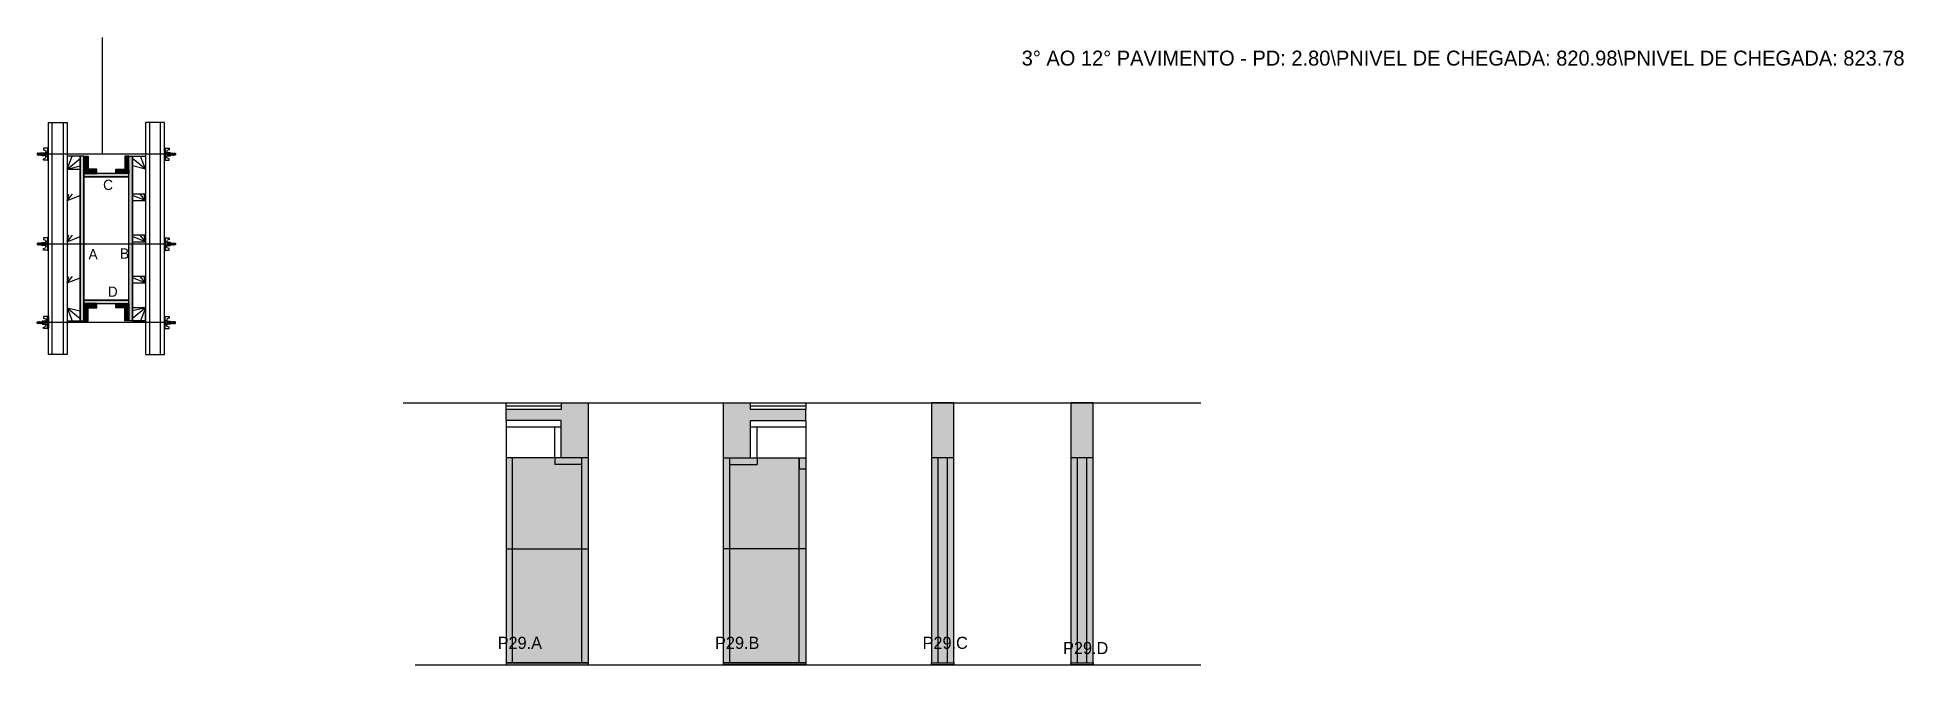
# Model space of a CAD drawing. Header units: metres. Extents: x 4289 to 6283, y 2929 to 3600.
import ezdxf

# ---------------------------------------------------------------- set-up
doc = ezdxf.new("R2010")
doc.units = ezdxf.units.M
for name, color, linetype in [('CHAPA', 7, 'Continuous'), ('COTA', 7, 'Continuous'), ('Hachura', 7, 'Continuous'), ('Madeira', 7, 'Continuous'), ('NOMENCLATURA', 7, 'Continuous'), ('Nível', 7, 'Continuous'), ('Painéis', 7, 'Continuous'), ('Perfil Metálico', 7, 'Continuous'), ('SARR_2.2x7', 7, 'Continuous'), ('SARRAFO', 7, 'Continuous'), ('Texto Seção', 7, 'Continuous'), ('TEXTO_GERAL', 7, 'Continuous')]:
    doc.layers.add(name, color=color, linetype=linetype)

msp = doc.modelspace()

# ---------------------------------------------------------------- hatches: boundary and pattern name
at = {"layer": 'COTA'}
h = msp.add_hatch(color=7, dxfattribs=at)
h.dxf.hatch_style = 1
h.paths.add_polyline_path([(4877.7, 3208.9), (4848.7, 3208.9), (4848.7, 3201.9), (4789.7, 3201.9), (4789.7, 3189.9), (4848.7, 3189.9), (4848.7, 3149.9), (4877.7, 3149.9), (4877.7, 3208.9)])
h = msp.add_hatch(color=7, dxfattribs=at)
h.dxf.hatch_style = 1
h.paths.add_polyline_path([(5050.9, 3189.9), (5109.9, 3189.9), (5109.9, 3201.9), (5050.9, 3201.9), (5050.9, 3208.9), (5021.9, 3208.9), (5021.9, 3149.9), (5050.9, 3149.9), (5050.9, 3189.9)])
h = msp.add_hatch(color=7, dxfattribs=at)
h.dxf.hatch_style = 1
h.paths.add_polyline_path([(5244.2, 3149.9), (5268.2, 3149.9), (5268.2, 3149.9), (5268.2, 3208.9), (5268.2, 3208.9), (5244.2, 3208.9), (5244.2, 3208.9), (5244.2, 3149.9)])
h = msp.add_hatch(color=7, dxfattribs=at)
h.dxf.hatch_style = 1
h.paths.add_polyline_path([(5393.1, 3149.9), (5417.1, 3149.9), (5417.1, 3149.9), (5417.1, 3208.9), (5417.1, 3208.9), (5393.1, 3208.9), (5393.1, 3208.9), (5393.1, 3149.9)])
at = {"layer": 'Hachura'}
h = msp.add_hatch(color=7, dxfattribs=at)
h.dxf.hatch_style = 1
h.paths.add_polyline_path([(4338.5, 3472.6), (4334.5, 3472.6), (4334.5, 3472.6), (4334.5, 3296.6), (4334.5, 3296.6), (4338.5, 3296.6), (4338.5, 3296.6), (4338.5, 3472.6)])
h = msp.add_hatch(color=7, dxfattribs=at)
h.dxf.hatch_style = 1
h.paths.add_polyline_path([(4338.5, 3458.6), (4342.9, 3458.6), (4342.9, 3458.6), (4342.9, 3472.6), (4342.9, 3472.6), (4338.5, 3472.6), (4338.5, 3472.6), (4338.5, 3458.6)])
h = msp.add_hatch(color=7, dxfattribs=at)
h.dxf.hatch_style = 1
h.paths.add_polyline_path([(4386.5, 3458.6), (4382.1, 3458.6), (4382.1, 3458.6), (4382.1, 3472.6), (4382.1, 3472.6), (4386.5, 3472.6), (4386.5, 3472.6), (4386.5, 3458.6)])
h = msp.add_hatch(color=7, dxfattribs=at)
h.dxf.hatch_style = 1
h.paths.add_polyline_path([(4386.5, 3472.6), (4390.5, 3472.6), (4390.5, 3472.6), (4390.5, 3296.6), (4390.5, 3296.6), (4386.5, 3296.6), (4386.5, 3296.6), (4386.5, 3472.6)])
h = msp.add_hatch(color=7, dxfattribs=at)
h.dxf.hatch_style = 1
h.paths.add_polyline_path([(4338.5, 3454.2), (4338.5, 3458.6), (4338.5, 3458.6), (4352.5, 3458.6), (4352.5, 3458.6), (4352.5, 3454.2), (4352.5, 3454.2), (4338.5, 3454.2)])
h = msp.add_hatch(color=7, dxfattribs=at)
h.dxf.hatch_style = 1
h.paths.add_polyline_path([(4386.5, 3450.6), (4386.5, 3454.2), (4386.5, 3454.2), (4338.5, 3454.2), (4338.5, 3454.2), (4338.5, 3450.6), (4338.5, 3450.6), (4386.5, 3450.6)])
h = msp.add_hatch(color=7, dxfattribs=at)
h.dxf.hatch_style = 1
h.paths.add_polyline_path([(4386.5, 3450.6), (4386.5, 3454.2), (4386.5, 3454.2), (4338.5, 3454.2), (4338.5, 3454.2), (4338.5, 3450.6), (4338.5, 3450.6), (4386.5, 3450.6)])
h = msp.add_hatch(color=7, dxfattribs=at)
h.dxf.hatch_style = 1
h.paths.add_polyline_path([(4386.5, 3454.2), (4386.5, 3458.6), (4386.5, 3458.6), (4372.5, 3458.6), (4372.5, 3458.6), (4372.5, 3454.2), (4372.5, 3454.2), (4386.5, 3454.2)])
h = msp.add_hatch(color=7, dxfattribs=at)
h.dxf.hatch_style = 1
h.paths.add_polyline_path([(4386.5, 3315), (4386.5, 3318.6), (4386.5, 3318.6), (4338.5, 3318.6), (4338.5, 3318.6), (4338.5, 3315), (4338.5, 3315), (4386.5, 3315)])
h = msp.add_hatch(color=7, dxfattribs=at)
h.dxf.hatch_style = 1
h.paths.add_polyline_path([(4386.5, 3315), (4386.5, 3318.6), (4386.5, 3318.6), (4338.5, 3318.6), (4338.5, 3318.6), (4338.5, 3315), (4338.5, 3315), (4386.5, 3315)])
h = msp.add_hatch(color=7, dxfattribs=at)
h.dxf.hatch_style = 1
h.paths.add_polyline_path([(4338.5, 3310.6), (4338.5, 3315), (4338.5, 3315), (4352.5, 3315), (4352.5, 3315), (4352.5, 3310.6), (4352.5, 3310.6), (4338.5, 3310.6)])
h = msp.add_hatch(color=7, dxfattribs=at)
h.dxf.hatch_style = 1
h.paths.add_polyline_path([(4386.5, 3310.6), (4386.5, 3315), (4386.5, 3315), (4372.5, 3315), (4372.5, 3315), (4372.5, 3310.6), (4372.5, 3310.6), (4386.5, 3310.6)])
h = msp.add_hatch(color=7, dxfattribs=at)
h.dxf.hatch_style = 1
h.paths.add_polyline_path([(4338.5, 3310.6), (4342.9, 3310.6), (4342.9, 3310.6), (4342.9, 3296.6), (4342.9, 3296.6), (4338.5, 3296.6), (4338.5, 3296.6), (4338.5, 3310.6)])
h = msp.add_hatch(color=7, dxfattribs=at)
h.dxf.hatch_style = 1
h.paths.add_polyline_path([(4386.5, 3310.6), (4382.1, 3310.6), (4382.1, 3310.6), (4382.1, 3296.6), (4382.1, 3296.6), (4386.5, 3296.6), (4386.5, 3296.6), (4386.5, 3310.6)])
h = msp.add_hatch(color=7, dxfattribs=at)
h.dxf.hatch_style = 1
h.paths.add_polyline_path([(4877.7, 2928.9), (4877.7, 3149.9), (4877.7, 3149.9), (4789.7, 3149.9), (4789.7, 3149.9), (4789.7, 2928.9), (4789.7, 2928.9), (4877.7, 2928.9)])
h = msp.add_hatch(color=7, dxfattribs=at)
h.dxf.hatch_style = 1
h.paths.add_polyline_path([(5021.9, 2928.9), (5021.9, 3149.9), (5021.9, 3149.9), (5109.9, 3149.9), (5109.9, 3149.9), (5109.9, 2928.9), (5109.9, 2928.9), (5021.9, 2928.9)])
h = msp.add_hatch(color=7, dxfattribs=at)
h.dxf.hatch_style = 1
h.paths.add_polyline_path([(5268.2, 3149.9), (5244.2, 3149.9), (5244.2, 3149.9), (5244.2, 2930.9), (5244.2, 2930.9), (5268.2, 2930.9), (5268.2, 2930.9), (5268.2, 3149.9)])
h = msp.add_hatch(color=7, dxfattribs=at)
h.dxf.hatch_style = 1
h.paths.add_polyline_path([(5417.1, 3149.9), (5393.1, 3149.9), (5393.1, 3149.9), (5393.1, 2930.9), (5393.1, 2930.9), (5417.1, 2930.9), (5417.1, 2930.9), (5417.1, 3149.9)])

# ---------------------------------------------------------------- linework, layer by layer
at = {"layer": 'CHAPA', "color": 7, "lineweight": 25}
for points in [[(4338.5, 3472.6), (4334.5, 3472.6), (4334.5, 3296.6), (4338.5, 3296.6)], [(4338.5, 3472.6), (4334.5, 3472.6), (4334.5, 3296.6), (4338.5, 3296.6)], [(4386.5, 3472.6), (4390.5, 3472.6), (4390.5, 3296.6), (4386.5, 3296.6)], [(4386.5, 3472.6), (4390.5, 3472.6), (4390.5, 3296.6), (4386.5, 3296.6)], [(4386.5, 3450.6), (4386.5, 3454.2), (4338.5, 3454.2), (4338.5, 3450.6)], [(4386.5, 3450.6), (4386.5, 3454.2), (4338.5, 3454.2), (4338.5, 3450.6)], [(4386.5, 3315), (4386.5, 3318.6), (4338.5, 3318.6), (4338.5, 3315)], [(4386.5, 3315), (4386.5, 3318.6), (4338.5, 3318.6), (4338.5, 3315)]]:
    msp.add_lwpolyline(points, close=True, dxfattribs=at)
at = {"layer": 'COTA', "color": 7, "lineweight": 25}
for p, q in [((4789.7, 3189.9), (4789.7, 3201.9)), ((4848.7, 3208.9), (4877.7, 3208.9)), ((4877.7, 3149.9), (4877.7, 3208.9)), ((5021.9, 3149.9), (5021.9, 3208.9)), ((5021.9, 3208.9), (5050.9, 3208.9)), ((5109.9, 3189.9), (5109.9, 3201.9))]:
    msp.add_line(p, q, dxfattribs=at)
for points in [[(5268.2, 3149.9), (5268.2, 3208.9), (5244.2, 3208.9), (5244.2, 3149.9)], [(5417.1, 3149.9), (5417.1, 3208.9), (5393.1, 3208.9), (5393.1, 3149.9)]]:
    msp.add_lwpolyline(points, dxfattribs=at)
at = {"layer": 'Defpoints', "color": 7, "lineweight": 25}
msp.add_line((4358.4, 3474.6), (4358.4, 3599.6), dxfattribs=at)
at = {"layer": 'Hachura', "color": 7, "lineweight": 25}
for p, q in [((4289.1, 3475.7), (4288.7, 3475.3)), ((4288.7, 3475.3), (4288.7, 3474.1)), ((4289.1, 3473.7), (4288.7, 3474.1)), ((4289.4, 3475.7), (4289.1, 3475.7)), ((4289.1, 3475.7), (4289.1, 3475.7)), ((4289.1, 3473.7), (4289.1, 3475.7)), ((4289.7, 3473.7), (4289.1, 3475)), ((4289.6, 3473.6), (4289.1, 3474.8)), ((4289.1, 3474.3), (4289.4, 3473.6)), ((4289.1, 3474), (4289.2, 3473.7)), ((4289.2, 3473.7), (4289.1, 3473.7)), ((4289.4, 3475.7), (4290.3, 3473.7)), ((4289.4, 3475.7), (4290.3, 3473.7)), ((4289.5, 3475.7), (4290.6, 3473.6)), ((4290.8, 3473.6), (4289.7, 3475.8)), ((4289.7, 3473.7), (4290.3, 3473.7)), ((4290.5, 3475.7), (4289.9, 3475.7)), ((4290.9, 3473.7), (4289.9, 3475.7)), ((4290.5, 3475.7), (4291.5, 3473.7)), ((4290.6, 3475.7), (4291.7, 3473.6)), ((4291.9, 3473.6), (4290.9, 3475.8)), ((4291.5, 3473.7), (4290.9, 3473.7)), ((4291.7, 3475.7), (4291.1, 3475.7)), ((4292, 3473.7), (4291.1, 3475.7)), ((4291.3, 3475.7), (4291.1, 3475.7)), ((4291.7, 3475.7), (4292.7, 3473.7)), ((4291.8, 3475.7), (4292.9, 3473.6)), ((4293.1, 3473.6), (4292, 3475.8)), ((4292.2, 3473.7), (4292, 3473.7)), ((4292.9, 3475.7), (4292.2, 3475.7)), ((4293.2, 3473.7), (4292.2, 3475.7)), ((4292.2, 3473.7), (4292.7, 3473.7)), ((4292.9, 3475.7), (4293.8, 3473.7)), ((4293.8, 3474.5), (4293.2, 3475.8)), ((4293.2, 3473.7), (4293.8, 3473.7)), ((4293.8, 3474.8), (4293.4, 3475.7)), ((4293.8, 3475.7), (4293.4, 3475.7)), ((4435.3, 3474.6), (4293.5, 3474.6)), ((4293.8, 3473), (4293.8, 3476.3)), ((4293.8, 3476.3), (4297, 3476.3)), ((4293.8, 3475.3), (4297, 3475.3)), ((4293.8, 3473.7), (4297, 3473.7)), ((4297, 3473), (4293.8, 3473)), ((4293.9, 3473), (4293.9, 3476.3)), ((4300.5, 3481.1), (4295.4, 3481.1)), ((4295.4, 3481.1), (4295.4, 3479.4)), ((4295.4, 3479.4), (4297.6, 3478.8)), ((4295.4, 3469.9), (4297.6, 3470.4)), ((4297, 3476.6), (4297, 3472.7)), ((4299.6, 3476.6), (4297, 3476.6)), ((4297, 3472.7), (4297, 3473)), ((4297, 3472.7), (4297, 3473)), ((4297, 3472.7), (4299.6, 3472.7)), ((4299.6, 3475), (4297.6, 3475)), ((4297.6, 3474.4), (4299.6, 3474.4)), ((4297.8, 3478.5), (4297.8, 3476.6)), ((4297.8, 3470.8), (4297.8, 3472.7)), ((4299.6, 3481.1), (4299.6, 3468.2)), ((4299.6, 3481.1), (4299.6, 3475.9)), ((4299.6, 3480.9), (4300.5, 3480.9)), ((4299.6, 3480.7), (4300.5, 3480.7)), ((4299.6, 3480.4), (4300.5, 3480.4)), ((4299.6, 3479.9), (4300.5, 3479.9)), ((4299.6, 3479.1), (4300.5, 3479.1)), ((4299.6, 3477.7), (4300.5, 3477.7)), ((4299.6, 3474.6), (4299.6, 3476.6)), ((4299.6, 3475.9), (4299.6, 3475.3)), ((4299.6, 3474.6), (4300.5, 3474.6)), ((4299.6, 3471.6), (4300.5, 3471.6)), ((4299.9, 3475.6), (4299.7, 3475.6)), ((4299.8, 3473.7), (4300.2, 3473.7)), ((4300.4, 3475.6), (4299.9, 3475.6)), ((4300.5, 3468.2), (4300.5, 3481.1)), ((4300.5, 3469.1), (4300.5, 3477)), ((4424.5, 3468.2), (4424.5, 3481.1)), ((4424.5, 3481.1), (4429.7, 3481.1)), ((4425.5, 3480.9), (4424.5, 3480.9)), ((4425.5, 3480.7), (4424.5, 3480.7)), ((4425.5, 3480.4), (4424.5, 3480.4)), ((4425.5, 3479.9), (4424.5, 3479.9)), ((4425.5, 3479.1), (4424.5, 3479.1)), ((4425.5, 3477.7), (4424.5, 3477.7)), ((4424.5, 3469.1), (4424.5, 3477)), ((4425.4, 3474.6), (4424.5, 3474.6)), ((4425.5, 3471.6), (4424.5, 3471.6)), ((4424.7, 3475.6), (4425.1, 3475.6)), ((4425.3, 3473.7), (4424.9, 3473.7)), ((4425.1, 3475.6), (4425.3, 3475.6)), ((4425.4, 3481.1), (4425.4, 3468.2)), ((4425.4, 3481.1), (4425.4, 3475.9)), ((4425.4, 3474.6), (4425.4, 3476.6)), ((4425.4, 3476.6), (4428, 3476.6)), ((4425.4, 3475.9), (4425.4, 3475.3)), ((4425.4, 3475), (4427.4, 3475)), ((4427.4, 3474.4), (4425.4, 3474.4)), ((4428, 3472.7), (4425.4, 3472.7)), ((4427.2, 3478.5), (4427.2, 3476.6)), ((4427.2, 3470.8), (4427.2, 3472.7)), ((4429.7, 3479.4), (4427.5, 3478.8)), ((4429.7, 3469.9), (4427.5, 3470.4)), ((4428, 3476.6), (4428, 3472.7)), ((4431.2, 3476.3), (4428, 3476.3)), ((4431.2, 3475.3), (4428, 3475.3)), ((4431.2, 3473.7), (4428, 3473.7)), ((4428, 3473), (4431.2, 3473)), ((4428, 3472.7), (4428, 3473)), ((4428, 3472.7), (4428, 3473)), ((4429.7, 3481.1), (4429.7, 3479.4)), ((4431.2, 3473), (4431.2, 3476.3)), ((4431.2, 3473), (4431.2, 3476.3)), ((4431.2, 3474.5), (4431.9, 3475.8)), ((4432.2, 3475.7), (4431.2, 3473.7)), ((4431.2, 3474.8), (4431.7, 3475.7)), ((4431.2, 3475.7), (4431.7, 3475.7)), ((4431.9, 3473.7), (4431.2, 3473.7)), ((4431.9, 3473.7), (4432.9, 3475.7)), ((4432, 3473.6), (4433, 3475.8)), ((4432.2, 3475.7), (4432.9, 3475.7)), ((4433.3, 3475.7), (4432.2, 3473.6)), ((4433.4, 3475.7), (4432.4, 3473.7)), ((4432.8, 3473.7), (4432.4, 3473.7)), ((4432.8, 3473.7), (4433, 3473.7)), ((4433, 3473.7), (4434, 3475.7)), ((4433.1, 3473.6), (4434.2, 3475.8)), ((4433.4, 3475.7), (4434, 3475.7)), ((4434.4, 3475.7), (4433.4, 3473.6)), ((4434.5, 3475.7), (4433.6, 3473.7)), ((4433.6, 3473.7), (4434.2, 3473.7)), ((4433.8, 3475.7), (4434, 3475.7)), ((4434.2, 3473.7), (4435.2, 3475.7)), ((4434.3, 3473.6), (4435.4, 3475.8)), ((4434.5, 3475.7), (4435.2, 3475.7)), ((4435.6, 3475.7), (4434.5, 3473.6)), ((4435.7, 3475.7), (4434.7, 3473.7)), ((4435.7, 3475.7), (4434.7, 3473.7)), ((4435.4, 3473.7), (4434.7, 3473.7)), ((4435.4, 3473.7), (4436, 3475)), ((4435.4, 3473.6), (4436, 3474.8)), ((4435.7, 3475.7), (4436, 3475.7)), ((4436, 3474.3), (4435.7, 3473.6)), ((4436, 3474), (4435.9, 3473.7)), ((4435.9, 3473.7), (4436, 3473.7)), ((4436, 3475.7), (4436, 3475.7)), ((4436, 3475.7), (4436.3, 3475.3)), ((4436, 3473.7), (4436, 3475.7)), ((4436, 3473.7), (4436.3, 3474.1)), ((4436.3, 3475.3), (4436.3, 3474.1)), ((4295.4, 3468.2), (4295.4, 3469.9)), ((4299.6, 3468.2), (4295.4, 3468.2)), ((4299.6, 3470.2), (4300.5, 3470.2)), ((4299.6, 3469.3), (4300.5, 3469.3)), ((4299.6, 3468.9), (4300.5, 3468.9)), ((4299.6, 3468.5), (4300.5, 3468.5)), ((4299.6, 3468.3), (4300.5, 3468.3)), ((4299.6, 3468.2), (4300.5, 3468.2)), ((4425.5, 3470.2), (4424.5, 3470.2)), ((4425.5, 3469.3), (4424.5, 3469.3)), ((4425.5, 3468.9), (4424.5, 3468.9)), ((4425.5, 3468.5), (4424.5, 3468.5)), ((4425.5, 3468.3), (4424.5, 3468.3)), ((4425.4, 3468.2), (4424.5, 3468.2)), ((4425.4, 3468.2), (4429.7, 3468.2)), ((4429.7, 3468.2), (4429.7, 3469.9)), ((4289.1, 3379.7), (4288.7, 3379.3)), ((4288.7, 3379.3), (4288.7, 3378.1)), ((4289.1, 3377.7), (4288.7, 3378.1)), ((4289.4, 3379.7), (4289.1, 3379.7)), ((4289.1, 3379.7), (4289.1, 3379.7)), ((4289.1, 3377.7), (4289.1, 3379.7)), ((4289.7, 3377.7), (4289.1, 3379)), ((4289.6, 3377.6), (4289.1, 3378.8)), ((4289.1, 3378.3), (4289.4, 3377.6)), ((4289.1, 3378), (4289.2, 3377.7)), ((4289.2, 3377.7), (4289.1, 3377.7)), ((4289.4, 3379.7), (4290.3, 3377.7)), ((4289.4, 3379.7), (4290.3, 3377.7)), ((4289.5, 3379.7), (4290.6, 3377.6)), ((4290.8, 3377.6), (4289.7, 3379.8)), ((4289.7, 3377.7), (4290.3, 3377.7)), ((4290.5, 3379.7), (4289.9, 3379.7)), ((4290.9, 3377.7), (4289.9, 3379.7)), ((4290.5, 3379.7), (4291.5, 3377.7)), ((4290.6, 3379.7), (4291.7, 3377.6)), ((4291.9, 3377.6), (4290.9, 3379.8)), ((4291.5, 3377.7), (4290.9, 3377.7)), ((4291.7, 3379.7), (4291.1, 3379.7)), ((4292, 3377.7), (4291.1, 3379.7)), ((4291.3, 3379.7), (4291.1, 3379.7)), ((4291.7, 3379.7), (4292.7, 3377.7)), ((4291.8, 3379.7), (4292.9, 3377.6)), ((4293.1, 3377.6), (4292, 3379.8)), ((4292.2, 3377.7), (4292, 3377.7)), ((4292.9, 3379.7), (4292.2, 3379.7)), ((4293.2, 3377.7), (4292.2, 3379.7)), ((4292.2, 3377.7), (4292.7, 3377.7)), ((4292.9, 3379.7), (4293.8, 3377.7)), ((4293.8, 3378.5), (4293.2, 3379.8)), ((4293.2, 3377.7), (4293.8, 3377.7)), ((4293.8, 3378.8), (4293.4, 3379.7)), ((4293.8, 3379.7), (4293.4, 3379.7)), ((4435.3, 3378.6), (4293.5, 3378.6)), ((4293.8, 3377), (4293.8, 3380.3)), ((4293.8, 3380.3), (4297, 3380.3)), ((4293.8, 3379.3), (4297, 3379.3)), ((4293.8, 3377.7), (4297, 3377.7)), ((4297, 3377), (4293.8, 3377)), ((4293.9, 3377), (4293.9, 3380.3)), ((4300.5, 3385.1), (4295.4, 3385.1)), ((4295.4, 3385.1), (4295.4, 3383.4)), ((4295.4, 3383.4), (4297.6, 3382.8)), ((4295.4, 3373.9), (4297.6, 3374.4)), ((4295.4, 3372.2), (4295.4, 3373.9)), ((4299.6, 3372.2), (4295.4, 3372.2)), ((4297, 3380.6), (4297, 3376.7)), ((4299.6, 3380.6), (4297, 3380.6)), ((4297, 3376.7), (4297, 3377)), ((4297, 3376.7), (4297, 3377)), ((4297, 3376.7), (4299.6, 3376.7)), ((4299.6, 3379), (4297.6, 3379)), ((4297.6, 3378.4), (4299.6, 3378.4)), ((4297.8, 3382.5), (4297.8, 3380.6)), ((4297.8, 3374.8), (4297.8, 3376.7)), ((4299.6, 3385.1), (4299.6, 3372.2)), ((4299.6, 3385.1), (4299.6, 3379.9)), ((4299.6, 3384.9), (4300.5, 3384.9)), ((4299.6, 3384.7), (4300.5, 3384.7)), ((4299.6, 3384.4), (4300.5, 3384.4)), ((4299.6, 3383.9), (4300.5, 3383.9)), ((4299.6, 3383.1), (4300.5, 3383.1)), ((4299.6, 3381.7), (4300.5, 3381.7)), ((4299.6, 3378.6), (4299.6, 3380.6)), ((4299.6, 3379.9), (4299.6, 3379.3)), ((4299.6, 3378.6), (4300.5, 3378.6)), ((4299.6, 3375.6), (4300.5, 3375.6)), ((4299.6, 3374.2), (4300.5, 3374.2)), ((4299.6, 3373.3), (4300.5, 3373.3)), ((4299.6, 3372.9), (4300.5, 3372.9)), ((4299.6, 3372.5), (4300.5, 3372.5)), ((4299.6, 3372.3), (4300.5, 3372.3)), ((4299.6, 3372.2), (4300.5, 3372.2)), ((4299.9, 3379.6), (4299.7, 3379.6)), ((4299.8, 3377.7), (4300.2, 3377.7)), ((4300.4, 3379.6), (4299.9, 3379.6)), ((4300.5, 3372.2), (4300.5, 3385.1)), ((4300.5, 3373.1), (4300.5, 3381)), ((4424.5, 3372.2), (4424.5, 3385.1)), ((4424.5, 3385.1), (4429.7, 3385.1)), ((4425.5, 3384.9), (4424.5, 3384.9)), ((4425.5, 3384.7), (4424.5, 3384.7)), ((4425.5, 3384.4), (4424.5, 3384.4)), ((4425.5, 3383.9), (4424.5, 3383.9)), ((4425.5, 3383.1), (4424.5, 3383.1)), ((4425.5, 3381.7), (4424.5, 3381.7)), ((4424.5, 3373.1), (4424.5, 3381)), ((4425.4, 3378.6), (4424.5, 3378.6)), ((4425.5, 3375.6), (4424.5, 3375.6)), ((4425.5, 3374.2), (4424.5, 3374.2)), ((4425.5, 3373.3), (4424.5, 3373.3)), ((4425.5, 3372.9), (4424.5, 3372.9)), ((4425.5, 3372.5), (4424.5, 3372.5)), ((4425.5, 3372.3), (4424.5, 3372.3)), ((4425.4, 3372.2), (4424.5, 3372.2)), ((4424.7, 3379.6), (4425.1, 3379.6)), ((4425.3, 3377.7), (4424.9, 3377.7)), ((4425.1, 3379.6), (4425.3, 3379.6)), ((4425.4, 3385.1), (4425.4, 3372.2)), ((4425.4, 3385.1), (4425.4, 3379.9)), ((4425.4, 3378.6), (4425.4, 3380.6)), ((4425.4, 3380.6), (4428, 3380.6)), ((4425.4, 3379.9), (4425.4, 3379.3)), ((4425.4, 3379), (4427.4, 3379)), ((4427.4, 3378.4), (4425.4, 3378.4)), ((4428, 3376.7), (4425.4, 3376.7)), ((4425.4, 3372.2), (4429.7, 3372.2)), ((4427.2, 3382.5), (4427.2, 3380.6)), ((4427.2, 3374.8), (4427.2, 3376.7)), ((4429.7, 3383.4), (4427.5, 3382.8)), ((4429.7, 3373.9), (4427.5, 3374.4)), ((4428, 3380.6), (4428, 3376.7)), ((4431.2, 3380.3), (4428, 3380.3)), ((4431.2, 3379.3), (4428, 3379.3)), ((4431.2, 3377.7), (4428, 3377.7)), ((4428, 3377), (4431.2, 3377)), ((4428, 3376.7), (4428, 3377)), ((4428, 3376.7), (4428, 3377)), ((4429.7, 3385.1), (4429.7, 3383.4)), ((4429.7, 3372.2), (4429.7, 3373.9)), ((4431.2, 3377), (4431.2, 3380.3)), ((4431.2, 3377), (4431.2, 3380.3)), ((4431.2, 3378.5), (4431.9, 3379.8)), ((4432.2, 3379.7), (4431.2, 3377.7)), ((4431.2, 3378.8), (4431.7, 3379.7)), ((4431.2, 3379.7), (4431.7, 3379.7)), ((4431.9, 3377.7), (4431.2, 3377.7)), ((4431.9, 3377.7), (4432.9, 3379.7)), ((4432, 3377.6), (4433, 3379.8)), ((4432.2, 3379.7), (4432.9, 3379.7)), ((4433.3, 3379.7), (4432.2, 3377.6)), ((4433.4, 3379.7), (4432.4, 3377.7)), ((4432.8, 3377.7), (4432.4, 3377.7)), ((4432.8, 3377.7), (4433, 3377.7)), ((4433, 3377.7), (4434, 3379.7)), ((4433.1, 3377.6), (4434.2, 3379.8)), ((4433.4, 3379.7), (4434, 3379.7)), ((4434.4, 3379.7), (4433.4, 3377.6)), ((4434.5, 3379.7), (4433.6, 3377.7)), ((4433.6, 3377.7), (4434.2, 3377.7)), ((4433.8, 3379.7), (4434, 3379.7)), ((4434.2, 3377.7), (4435.2, 3379.7)), ((4434.3, 3377.6), (4435.4, 3379.8)), ((4434.5, 3379.7), (4435.2, 3379.7)), ((4435.6, 3379.7), (4434.5, 3377.6)), ((4435.7, 3379.7), (4434.7, 3377.7)), ((4435.7, 3379.7), (4434.7, 3377.7)), ((4435.4, 3377.7), (4434.7, 3377.7)), ((4435.4, 3377.7), (4436, 3379)), ((4435.4, 3377.6), (4436, 3378.8)), ((4435.7, 3379.7), (4436, 3379.7)), ((4436, 3378.3), (4435.7, 3377.6)), ((4436, 3378), (4435.9, 3377.7)), ((4435.9, 3377.7), (4436, 3377.7)), ((4436, 3379.7), (4436, 3379.7)), ((4436, 3379.7), (4436.3, 3379.3)), ((4436, 3377.7), (4436, 3379.7)), ((4436, 3377.7), (4436.3, 3378.1)), ((4436.3, 3379.3), (4436.3, 3378.1)), ((4289.1, 3295.5), (4288.7, 3295.2)), ((4288.7, 3293.9), (4288.7, 3295.2)), ((4289.1, 3293.6), (4288.7, 3293.9)), ((4289.1, 3295), (4289.4, 3295.7)), ((4289.6, 3295.6), (4289.1, 3294.5)), ((4289.1, 3295.3), (4289.2, 3295.5)), ((4289.2, 3295.5), (4289.1, 3295.5)), ((4289.7, 3295.5), (4289.1, 3294.2)), ((4289.1, 3295.5), (4289.1, 3293.6)), ((4289.4, 3293.6), (4289.1, 3293.6)), ((4289.1, 3293.6), (4289.1, 3293.6)), ((4289.4, 3293.6), (4290.3, 3295.5)), ((4289.4, 3293.6), (4290.3, 3295.5)), ((4289.5, 3293.5), (4290.6, 3295.7)), ((4290.8, 3295.6), (4289.7, 3293.5)), ((4289.7, 3295.5), (4290.3, 3295.5)), ((4290.9, 3295.5), (4289.9, 3293.6)), ((4290.5, 3293.6), (4289.9, 3293.6)), ((4290.5, 3293.6), (4291.5, 3295.5)), ((4290.6, 3293.5), (4291.7, 3295.7)), ((4291.9, 3295.6), (4290.9, 3293.5)), ((4291.5, 3295.5), (4290.9, 3295.5)), ((4292, 3295.5), (4291.1, 3293.6)), ((4291.7, 3293.6), (4291.1, 3293.6)), ((4291.3, 3293.6), (4291.1, 3293.6)), ((4291.7, 3293.6), (4292.7, 3295.5)), ((4291.8, 3293.5), (4292.9, 3295.7)), ((4293.1, 3295.6), (4292, 3293.5)), ((4292.2, 3295.5), (4292, 3295.5)), ((4292.2, 3295.5), (4292.7, 3295.5)), ((4293.2, 3295.5), (4292.2, 3293.6)), ((4292.9, 3293.6), (4292.2, 3293.6)), ((4292.9, 3293.6), (4293.8, 3295.5)), ((4293.2, 3295.5), (4293.8, 3295.5)), ((4293.8, 3294.8), (4293.2, 3293.5)), ((4293.8, 3294.5), (4293.4, 3293.6)), ((4293.8, 3293.6), (4293.4, 3293.6)), ((4435.3, 3294.6), (4293.5, 3294.6)), ((4293.8, 3296.3), (4293.8, 3293)), ((4297, 3296.3), (4293.8, 3296.3)), ((4293.8, 3295.5), (4297, 3295.5)), ((4293.8, 3294), (4297, 3294)), ((4293.8, 3293), (4297, 3293)), ((4293.9, 3296.3), (4293.9, 3293)), ((4299.6, 3301.1), (4295.4, 3301.1)), ((4295.4, 3301.1), (4295.4, 3299.4)), ((4295.4, 3299.4), (4297.6, 3298.8)), ((4297, 3292.7), (4297, 3296.6)), ((4297, 3296.6), (4299.6, 3296.6)), ((4297, 3296.6), (4297, 3296.3)), ((4297, 3296.6), (4297, 3296.3)), ((4299.6, 3292.7), (4297, 3292.7)), ((4297.6, 3294.8), (4299.6, 3294.8)), ((4299.6, 3294.3), (4297.6, 3294.3)), ((4297.8, 3298.5), (4297.8, 3296.6)), ((4297.8, 3290.8), (4297.8, 3292.7)), ((4299.6, 3288.2), (4299.6, 3301.1)), ((4299.6, 3301.1), (4300.5, 3301.1)), ((4299.6, 3300.9), (4300.5, 3300.9)), ((4299.6, 3300.7), (4300.5, 3300.7)), ((4299.6, 3300.4), (4300.5, 3300.4)), ((4299.6, 3299.9), (4300.5, 3299.9)), ((4299.6, 3299.1), (4300.5, 3299.1)), ((4299.6, 3297.7), (4300.5, 3297.7)), ((4299.6, 3294.6), (4299.6, 3292.7)), ((4299.6, 3294.6), (4300.5, 3294.6)), ((4299.6, 3293.3), (4299.6, 3294)), ((4299.6, 3288.2), (4299.6, 3293.3)), ((4299.6, 3291.6), (4300.5, 3291.6)), ((4299.9, 3293.7), (4299.7, 3293.7)), ((4299.8, 3295.6), (4300.2, 3295.6)), ((4300.4, 3293.7), (4299.9, 3293.7)), ((4300.5, 3301.1), (4300.5, 3288.2)), ((4300.5, 3300.1), (4300.5, 3292.3)), ((4424.5, 3301.1), (4424.5, 3288.2)), ((4425.4, 3301.1), (4424.5, 3301.1)), ((4425.5, 3300.9), (4424.5, 3300.9)), ((4425.5, 3300.7), (4424.5, 3300.7)), ((4425.5, 3300.4), (4424.5, 3300.4)), ((4424.5, 3300.1), (4424.5, 3292.3)), ((4425.5, 3299.9), (4424.5, 3299.9)), ((4425.5, 3299.1), (4424.5, 3299.1)), ((4425.5, 3297.7), (4424.5, 3297.7)), ((4425.4, 3294.6), (4424.5, 3294.6)), ((4425.5, 3291.6), (4424.5, 3291.6)), ((4424.7, 3293.7), (4425.1, 3293.7)), ((4425.3, 3295.6), (4424.9, 3295.6)), ((4425.1, 3293.7), (4425.3, 3293.7)), ((4425.4, 3288.2), (4425.4, 3301.1)), ((4425.4, 3301.1), (4429.7, 3301.1)), ((4428, 3296.6), (4425.4, 3296.6)), ((4427.4, 3294.8), (4425.4, 3294.8)), ((4425.4, 3294.6), (4425.4, 3292.7)), ((4425.4, 3294.3), (4427.4, 3294.3)), ((4425.4, 3293.3), (4425.4, 3294)), ((4425.4, 3288.2), (4425.4, 3293.3)), ((4425.4, 3292.7), (4428, 3292.7)), ((4427.2, 3298.5), (4427.2, 3296.6)), ((4427.2, 3290.8), (4427.2, 3292.7)), ((4429.7, 3299.4), (4427.5, 3298.8)), ((4428, 3292.7), (4428, 3296.6)), ((4428, 3296.6), (4428, 3296.3)), ((4428, 3296.6), (4428, 3296.3)), ((4428, 3296.3), (4431.2, 3296.3)), ((4431.2, 3295.5), (4428, 3295.5)), ((4431.2, 3294), (4428, 3294)), ((4431.2, 3293), (4428, 3293)), ((4429.7, 3301.1), (4429.7, 3299.4)), ((4431.2, 3296.3), (4431.2, 3293)), ((4431.2, 3296.3), (4431.2, 3293)), ((4431.9, 3295.5), (4431.2, 3295.5)), ((4432.2, 3293.6), (4431.2, 3295.5)), ((4431.2, 3294.8), (4431.9, 3293.5)), ((4431.2, 3294.5), (4431.7, 3293.6)), ((4431.2, 3293.6), (4431.7, 3293.6)), ((4431.9, 3295.5), (4432.9, 3293.6)), ((4432, 3295.6), (4433, 3293.5)), ((4433.3, 3293.5), (4432.2, 3295.7)), ((4432.2, 3293.6), (4432.9, 3293.6)), ((4432.8, 3295.5), (4432.4, 3295.5)), ((4433.4, 3293.6), (4432.4, 3295.5)), ((4432.8, 3295.5), (4433, 3295.5)), ((4433, 3295.5), (4434, 3293.6)), ((4433.1, 3295.6), (4434.2, 3293.5)), ((4434.4, 3293.5), (4433.4, 3295.7)), ((4433.4, 3293.6), (4434, 3293.6)), ((4433.6, 3295.5), (4434.2, 3295.5)), ((4434.5, 3293.6), (4433.6, 3295.5)), ((4433.8, 3293.6), (4434, 3293.6)), ((4434.2, 3295.5), (4435.2, 3293.6)), ((4434.3, 3295.6), (4435.4, 3293.5)), ((4435.6, 3293.5), (4434.5, 3295.7)), ((4434.5, 3293.6), (4435.2, 3293.6)), ((4435.7, 3293.6), (4434.7, 3295.5)), ((4435.4, 3295.5), (4434.7, 3295.5)), ((4435.7, 3293.6), (4434.7, 3295.5)), ((4435.4, 3295.6), (4436, 3294.5)), ((4435.4, 3295.5), (4436, 3294.2)), ((4436, 3295), (4435.7, 3295.7)), ((4435.7, 3293.6), (4436, 3293.6)), ((4436, 3295.3), (4435.9, 3295.5)), ((4435.9, 3295.5), (4436, 3295.5)), ((4436, 3295.5), (4436.3, 3295.2)), ((4436, 3295.5), (4436, 3293.6)), ((4436, 3293.6), (4436.3, 3293.9)), ((4436, 3293.6), (4436, 3293.6)), ((4436.3, 3293.9), (4436.3, 3295.2)), ((4295.4, 3289.9), (4297.6, 3290.4)), ((4295.4, 3288.2), (4295.4, 3289.9)), ((4300.5, 3288.2), (4295.4, 3288.2)), ((4299.6, 3290.2), (4300.5, 3290.2)), ((4299.6, 3289.3), (4300.5, 3289.3)), ((4299.6, 3288.9), (4300.5, 3288.9)), ((4299.6, 3288.5), (4300.5, 3288.5)), ((4299.6, 3288.3), (4300.5, 3288.3)), ((4425.5, 3290.2), (4424.5, 3290.2)), ((4425.5, 3289.3), (4424.5, 3289.3)), ((4425.5, 3288.9), (4424.5, 3288.9)), ((4425.5, 3288.5), (4424.5, 3288.5)), ((4425.5, 3288.3), (4424.5, 3288.3)), ((4424.5, 3288.2), (4429.7, 3288.2)), ((4429.7, 3289.9), (4427.5, 3290.4)), ((4429.7, 3288.2), (4429.7, 3289.9))]:
    msp.add_line(p, q, dxfattribs=at)
at = {"layer": 'Madeira', "color": 7, "lineweight": 25}
for p, q in [((4320.5, 3458.6), (4325.9, 3472.6)), ((4404.5, 3458.6), (4399.1, 3472.6)), ((4320.5, 3458.6), (4334.5, 3470.1)), ((4320.5, 3458.6), (4334.5, 3462.1)), ((4404.5, 3458.6), (4390.5, 3470.1)), ((4404.5, 3458.6), (4390.5, 3462.1)), ((4320.5, 3425.1), (4326.3, 3432.1)), ((4320.5, 3425.1), (4322.3, 3432.1)), ((4320.5, 3425.1), (4334.5, 3430.6)), ((4404.5, 3425.1), (4390.5, 3430.6)), ((4404.5, 3425.1), (4398.8, 3432.1)), ((4404.5, 3425.1), (4402.8, 3432.1)), ((4320.5, 3381.1), (4326.3, 3388.1)), ((4320.5, 3381.1), (4322.3, 3388.1)), ((4320.5, 3381.1), (4334.5, 3386.6)), ((4404.5, 3381.1), (4390.5, 3386.6)), ((4404.5, 3381.1), (4398.8, 3388.1)), ((4404.5, 3381.1), (4402.8, 3388.1)), ((4320.5, 3337.1), (4326.3, 3344.1)), ((4320.5, 3337.1), (4322.3, 3344.1)), ((4320.5, 3337.1), (4334.5, 3342.6)), ((4404.5, 3337.1), (4390.5, 3342.6)), ((4404.5, 3337.1), (4398.8, 3344.1)), ((4404.5, 3337.1), (4402.8, 3344.1)), ((4320.5, 3310.6), (4334.5, 3299.1)), ((4320.5, 3310.6), (4334.5, 3307.2)), ((4320.5, 3310.6), (4326, 3296.6)), ((4404.5, 3310.6), (4390.5, 3299.1)), ((4404.5, 3310.6), (4390.5, 3307.2)), ((4404.5, 3310.6), (4399.1, 3296.6))]:
    msp.add_line(p, q, dxfattribs=at)
for points in [[(4320.5, 3458.6), (4334.5, 3458.6), (4334.5, 3472.6), (4320.5, 3472.6)], [(4320.5, 3296.6), (4334.5, 3296.6), (4334.5, 3472.6), (4320.5, 3472.6)], [(4404.5, 3296.6), (4390.5, 3296.6), (4390.5, 3472.6), (4404.5, 3472.6)], [(4404.5, 3425.1), (4404.5, 3432.1), (4390.5, 3432.1), (4390.5, 3425.1)], [(4404.5, 3381.1), (4404.5, 3388.1), (4390.5, 3388.1), (4390.5, 3381.1)], [(4404.5, 3337.1), (4404.5, 3344.1), (4390.5, 3344.1), (4390.5, 3337.1)], [(4404.5, 3310.6), (4390.5, 3310.6), (4390.5, 3296.6), (4404.5, 3296.6)]]:
    msp.add_lwpolyline(points, close=True, dxfattribs=at)
at = {"layer": 'Nível', "color": 7, "lineweight": 25}
for p, q in [((4679.6, 3208.9), (5532.2, 3208.9)), ((4692.4, 2928.9), (5532.2, 2928.9))]:
    msp.add_line(p, q, dxfattribs=at)
at = {"layer": 'Painéis', "color": 7, "lineweight": 25}
for p, q in [((4789.7, 3189.9), (4789.7, 3149.9)), ((4848.7, 3189.9), (4789.7, 3189.9)), ((4848.7, 3149.9), (4848.7, 3189.9)), ((5050.9, 3189.9), (5109.9, 3189.9)), ((5050.9, 3149.9), (5050.9, 3189.9)), ((5109.9, 3189.9), (5109.9, 3149.9)), ((4789.7, 3149.9), (4789.7, 2928.9)), ((4877.7, 3149.9), (4789.7, 3149.9)), ((4877.7, 3149.9), (4789.7, 3149.9)), ((4877.7, 3149.9), (4848.7, 3149.9)), ((4877.7, 2928.9), (4877.7, 3149.9)), ((4877.7, 3149.9), (4877.7, 3149.9)), ((5021.9, 2928.9), (5021.9, 3149.9)), ((5021.9, 3149.9), (5021.9, 3149.9)), ((5021.9, 3149.9), (5109.9, 3149.9)), ((5021.9, 3149.9), (5109.9, 3149.9)), ((5021.9, 3149.9), (5050.9, 3149.9)), ((5109.9, 3149.9), (5109.9, 2928.9)), ((5244.2, 3149.9), (5244.2, 2930.9)), ((5268.2, 3149.9), (5244.2, 3149.9)), ((5268.2, 2930.9), (5268.2, 3149.9)), ((5393.1, 3149.9), (5393.1, 2930.9)), ((5417.1, 3149.9), (5393.1, 3149.9)), ((5417.1, 2930.9), (5417.1, 3149.9)), ((4789.7, 3052.9), (4877.7, 3052.9)), ((5109.9, 3052.9), (5021.9, 3052.9)), ((4789.7, 2930.9), (4877.7, 2930.9)), ((5109.9, 2930.9), (5021.9, 2930.9)), ((5244.2, 2930.9), (5268.2, 2930.9)), ((5393.1, 2930.9), (5417.1, 2930.9))]:
    msp.add_line(p, q, dxfattribs=at)
for points in [[(4338.5, 3318.6), (4386.5, 3318.6), (4386.5, 3450.6), (4338.5, 3450.6)], [(4848.7, 3201.9), (4789.7, 3201.9), (4789.7, 3208.9), (4848.7, 3208.9)], [(5109.9, 3201.9), (5050.9, 3201.9), (5050.9, 3208.9), (5109.9, 3208.9)], [(4877.7, 2930.9), (4789.7, 2930.9), (4789.7, 2928.9), (4877.7, 2928.9)], [(5021.9, 2930.9), (5109.9, 2930.9), (5109.9, 2928.9), (5021.9, 2928.9)], [(5244.2, 2930.9), (5268.2, 2930.9), (5268.2, 2928.9), (5244.2, 2928.9)], [(5393.1, 2930.9), (5417.1, 2930.9), (5417.1, 2928.9), (5393.1, 2928.9)]]:
    msp.add_lwpolyline(points, close=True, dxfattribs=at)
at = {"layer": 'Perfil Metálico', "color": 7, "lineweight": 25}
for points in [[(4300.5, 3508.6), (4320.5, 3508.6), (4320.5, 3260.6), (4300.5, 3260.6)], [(4316.5, 3260.6), (4304.5, 3260.6), (4304.5, 3508.6), (4316.5, 3508.6)], [(4424.5, 3508.6), (4404.5, 3508.6), (4404.5, 3260.6), (4424.5, 3260.6)], [(4408.5, 3260.6), (4420.5, 3260.6), (4420.5, 3508.6), (4408.5, 3508.6)]]:
    msp.add_lwpolyline(points, close=True, dxfattribs=at)
at = {"layer": 'SARR_2.2x7', "color": 7, "lineweight": 25}
for p, q in [((4848.7, 3205.4), (4789.7, 3205.4)), ((5109.9, 3205.4), (5050.9, 3205.4)), ((4848.7, 3182.9), (4789.7, 3182.9)), ((4841.7, 3149.9), (4841.7, 3182.9)), ((5109.9, 3182.9), (5050.9, 3182.9)), ((5057.9, 3149.9), (5057.9, 3182.9)), ((4796.7, 3149.9), (4789.7, 3149.9)), ((4796.7, 3052.9), (4796.7, 3149.9)), ((4796.7, 3149.9), (4796.7, 3149.9)), ((4848.7, 3149.9), (4841.7, 3149.9)), ((4841.7, 3149.9), (4841.7, 3142.9)), ((4870.7, 3142.9), (4841.7, 3142.9)), ((4870.7, 3052.9), (4870.7, 3149.9)), ((4870.7, 3149.9), (4870.7, 3149.9)), ((5028.9, 3052.9), (5028.9, 3149.9)), ((5028.9, 3149.9), (5028.9, 3149.9)), ((5028.9, 3142.9), (5057.9, 3142.9)), ((5050.9, 3149.9), (5057.9, 3149.9)), ((5057.9, 3149.9), (5057.9, 3142.9)), ((5102.9, 3052.9), (5102.9, 3149.9)), ((5102.9, 3149.9), (5102.9, 3137.9)), ((5109.9, 3137.9), (5102.9, 3137.9)), ((5251.2, 3149.9), (5251.2, 2930.9)), ((5261.2, 3149.9), (5261.2, 2930.9)), ((5400.1, 3149.9), (5400.1, 2930.9)), ((5410.1, 3149.9), (5410.1, 2930.9)), ((4796.7, 2930.9), (4796.7, 3052.9)), ((4870.7, 2930.9), (4870.7, 3052.9)), ((5028.9, 2930.9), (5028.9, 3052.9)), ((5102.9, 2930.9), (5102.9, 3052.9)), ((4796.7, 2930.9), (4796.7, 2930.9)), ((4870.7, 2930.9), (4870.7, 2930.9)), ((5028.9, 2930.9), (5028.9, 2930.9)), ((5102.9, 2930.9), (5102.9, 2930.9))]:
    msp.add_line(p, q, dxfattribs=at)
at = {"layer": 'SARRAFO', "color": 7, "lineweight": 25}
for points in [[(4342.9, 3472.6), (4342.9, 3458.6), (4338.5, 3458.6), (4338.5, 3472.6)], [(4382.1, 3472.6), (4382.1, 3458.6), (4386.5, 3458.6), (4386.5, 3472.6)], [(4352.5, 3458.6), (4338.5, 3458.6), (4338.5, 3454.2), (4352.5, 3454.2)], [(4372.5, 3458.6), (4386.5, 3458.6), (4386.5, 3454.2), (4372.5, 3454.2)], [(4352.5, 3315), (4338.5, 3315), (4338.5, 3310.6), (4352.5, 3310.6)], [(4372.5, 3315), (4386.5, 3315), (4386.5, 3310.6), (4372.5, 3310.6)], [(4342.9, 3296.6), (4342.9, 3310.6), (4338.5, 3310.6), (4338.5, 3296.6)], [(4382.1, 3296.6), (4382.1, 3310.6), (4386.5, 3310.6), (4386.5, 3296.6)]]:
    msp.add_lwpolyline(points, close=True, dxfattribs=at)

# ---------------------------------------------------------------- texts
at = {"layer": 'NOMENCLATURA', "color": 7, "lineweight": 25}
msp.add_text('3° AO 12° PAVIMENTO - PD: 2.80\\PNIVEL DE CHEGADA: 820.98\\PNIVEL DE CHEGADA: 823.78', height=16, dxfattribs=at).set_placement((5340.7, 3569.4))
at = {"layer": 'Texto Seção', "color": 7, "lineweight": 25}
for s, p in [('P29.A', (4780.7, 2945.8)), ('P29.B', (5013, 2945.8)), ('P29.C', (5234.8, 2945.8)), ('P29.D', (5384.9, 2940.2))]:
    msp.add_text(s, height=13, dxfattribs=at).set_placement(p)
at = {"layer": 'TEXTO_GERAL', "color": 7, "lineweight": 25}
for s, p in [('C', (4359, 3436.4)), ('A', (4343.4, 3362.2)), ('B', (4377.1, 3363)), ('D', (4364, 3322.2))]:
    msp.add_text(s, height=11, dxfattribs=at).set_placement(p)

doc.saveas('drawing.dxf')
